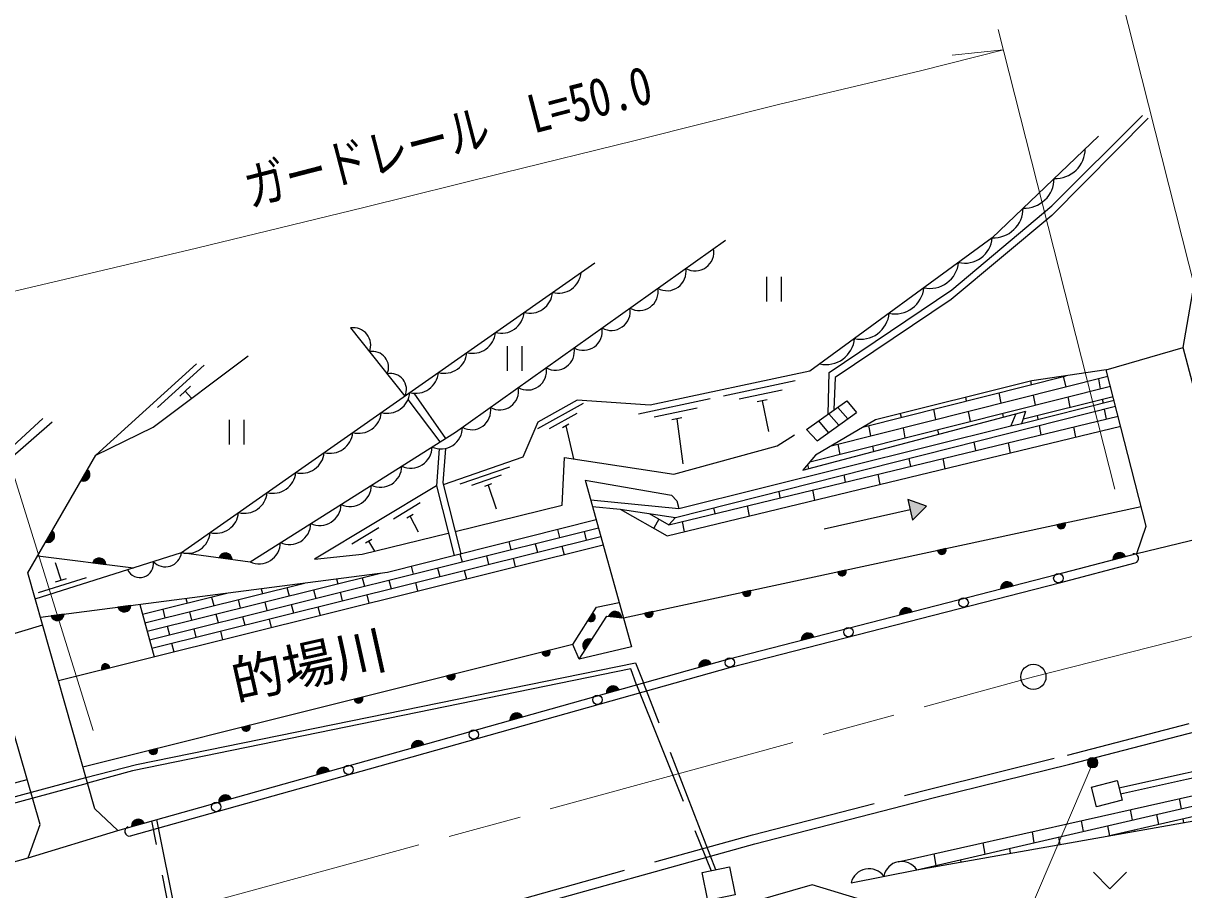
# Model space of a CAD drawing. Units: millimetres at full size, sheet at 1:1000; details may follow other scales. Extents: x 40000 to 680000, y 20000 to 380000.
# Drawn here: x 124098 to 179503, y 275943 to 317327 of the extents above; entities that cross this region are included whole.
import ezdxf
from ezdxf.enums import TextEntityAlignment as Align

# ---------------------------------------------------------------- set-up
doc = ezdxf.new("R2010")
doc.units = ezdxf.units.MM
doc.header["$LTSCALE"] = 1000
doc.linetypes.add('CHAIN', pattern=[18.5, 12, -1.5, 3.5, -1.5])
doc.linetypes.add('DASHED', pattern=[7.5, 6, -1.5])
for name, color, linetype, lineweight in [('M-BGD', 7, 'Continuous', 25), ('M-BMK', 2, 'CHAIN', 13), ('M-BMK-SRVR', 3, 'Continuous', 25), ('M-STR-HTXT', 7, 'Continuous', 13)]:
    doc.layers.add(name, color=color, linetype=linetype, lineweight=lineweight)
doc.layers.add('M-BMK-HTXT', color=7, linetype='Continuous')
doc.styles.add('ＭＳ ゴシック', font='')
doc.styles.get('ＭＳ ゴシック').set_extended_font_data('MS Gothic')

msp = doc.modelspace()

# ---------------------------------------------------------------- hatches: boundary and pattern name
at = {"layer": 'M-BGD'}
for points in [[(127174, 296014), (126861, 295472, 0.84072)], [(166546, 293600), (167216, 294264), (166326, 294575)], [(125172, 292549), (125485, 293091, -0.84072)], [(173842, 293463, -0.4608), (173695, 293191, -0.4608), (173450, 293379)], [(133449, 291808), (134069, 291725, 0.84072)], [(168145, 292238, -0.4608), (167998, 291966, -0.4608), (167752, 292154)], [(176721, 291866), (176116, 291707, -0.84072)], [(127422, 291561), (128043, 291481, 0.84072)], [(163377, 291213, -0.4608), (163230, 290942, -0.4608), (162985, 291129)], [(171363, 290465), (170757, 290309, -0.84072)], [(158826, 290235, -0.4608), (158679, 289963, -0.4608), (158433, 290151)], [(128620, 289435), (129241, 289515, -0.84072)], [(152669, 288937), (152048, 289009, -0.84072)], [(154159, 289232, -0.4608), (154012, 288960, -0.4608), (153766, 289147)], [(166540, 289225), (165933, 289069, -0.84072)], [(125426, 289020), (126046, 289100, -0.84072)], [(151284, 289147, -0.4608), (151374, 288852, -0.4608), (151067, 288809)], [(161846, 288019), (161240, 287863, -0.84072)], [(151246, 287905), (150908, 287379, -0.84072)], [(149245, 287388, -0.4608), (149107, 287111, -0.4608), (148855, 287290)], [(127844, 286449, -0.4608), (127982, 286726, -0.4608), (128234, 286546)], [(156948, 286741), (156345, 286571, -0.84072)], [(144706, 286250, -0.4608), (144568, 285974, -0.4608), (144316, 286153)], [(152540, 285501), (151938, 285332, -0.84072)], [(140295, 285145, -0.4608), (140158, 284869, -0.4608), (139906, 285048)], [(147937, 284207), (147334, 284038, -0.84072)], [(134919, 283799, -0.4608), (134782, 283522, -0.4608), (134530, 283701)], [(130494, 282690, -0.4608), (130357, 282413, -0.4608), (130105, 282593)], [(143233, 282885), (142630, 282715, -0.84072)], [(138716, 281615), (138113, 281446, -0.84072)], [(134032, 280298), (133430, 280129, -0.84072)], [(129872, 279129), (129269, 278959, -0.84072)]]:
    msp.add_hatch(color=256, dxfattribs=at).paths.add_polyline_path(points)
at = {"layer": 'M-STR-HTXT'}
msp.add_hatch(color=256, dxfattribs=at).paths.add_polyline_path([(175373, 282134, -1), (174933, 281895, -0.41421), (175033, 282234, -0.41421)])

# ---------------------------------------------------------------- linework, layer by layer
at = {"layer": 'M-BGD'}
for p, q in [((159580, 305214), (159580, 304040)), ((160280, 305214), (160280, 304040)), ((139721, 302774), (142318, 299522)), ((147199, 301899), (147199, 300725)), ((147899, 301899), (147899, 300725)), ((132736, 300990), (130517, 298971)), ((162677, 297144), (175882, 300465)), ((164221, 298056), (173885, 300495)), ((173743, 300459), (173871, 299959)), ((175426, 300350), (175517, 299869)), ((132087, 299994), (131569, 299523)), ((131828, 299759), (132139, 299416)), ((160955, 300249), (157532, 299521)), ((160333, 299810), (158279, 299373)), ((161648, 296373), (176002, 299992)), ((172189, 300241), (172221, 300075)), ((144001, 297330), (142476, 299360)), ((144270, 297499), (142755, 299657)), ((156894, 299385), (153470, 298657)), ((159608, 299349), (159129, 299247)), ((159368, 299298), (159680, 297831)), ((161495, 297917), (163410, 299291)), ((163410, 299291), (163882, 298736)), ((169080, 299463), (169112, 299290)), ((170667, 299683), (170763, 299178)), ((171779, 298211), (176173, 299322)), ((171845, 298428), (176125, 299507)), ((172317, 299569), (172409, 299086)), ((173963, 299478), (174057, 298986)), ((175610, 299377), (175657, 299192)), ((150828, 299173), (148644, 297957)), ((150523, 298694), (149212, 297964)), ((156271, 298946), (154217, 298509)), ((161994, 297376), (163882, 298736)), ((162559, 298680), (163042, 298131)), ((162980, 298982), (163462, 298433)), ((165970, 298686), (166004, 298506)), ((167558, 298898), (167654, 298396)), ((169208, 298787), (169301, 298302)), ((170855, 298694), (170888, 298518)), ((171487, 298677), (171249, 298095)), ((175703, 298895), (175793, 298423)), ((133934, 298379), (133934, 297205)), ((134634, 298379), (134634, 297205)), ((150152, 298178), (149846, 298008)), ((149999, 298093), (150374, 296525)), ((155546, 298485), (155067, 298383)), ((155307, 298434), (155581, 296292)), ((162548, 297775), (162083, 298339)), ((164450, 298114), (164545, 297614)), ((172509, 298595), (172534, 298402)), ((172595, 298110), (172679, 297670)), ((161994, 297376), (161495, 297917)), ((166100, 298005), (166192, 297519)), ((167746, 297910), (167787, 297698)), ((174236, 298047), (174329, 297555)), ((162991, 297223), (163084, 296735)), ((164638, 297127), (164686, 296877)), ((169487, 297325), (169564, 296917)), ((171121, 297294), (171215, 296802)), ((166379, 296540), (166450, 296165)), ((168007, 296541), (168101, 296049)), ((127174, 296014), (126861, 295472)), ((147307, 296133), (144948, 295306)), ((161547, 296254), (161585, 296056)), ((146915, 295741), (145499, 295245)), ((146452, 295324), (146121, 295208)), ((163271, 295755), (163336, 295412)), ((164893, 295788), (164987, 295297)), ((146287, 295266), (146683, 294134)), ((160163, 294970), (160222, 294659)), ((161779, 295036), (161873, 294544)), ((143054, 294418), (141768, 293645)), ((151194, 294562), (155391, 294146)), ((151281, 294247), (152592, 294112)), ((152757, 288930), (177470, 294243)), ((158665, 294283), (158758, 293791)), ((166326, 294575), (166546, 293600)), ((167216, 294264), (166326, 294575)), ((167216, 294264), (166546, 293600)), ((142715, 293865), (142415, 293684)), ((142565, 293775), (142959, 293034)), ((154447, 293644), (154202, 293208)), ((155234, 293725), (154921, 293378)), ((157055, 294185), (157108, 293906)), ((166436, 294088), (162340, 293161)), ((125485, 293091), (125172, 292549)), ((130130, 287884), (151566, 293223)), ((141074, 293229), (139789, 292456)), ((149604, 293156), (149706, 292760)), ((155551, 293530), (155644, 293038)), ((173842, 293463), (173450, 293379)), ((130241, 287479), (151678, 292818)), ((140736, 292675), (140436, 292495)), ((140586, 292585), (140867, 292118)), ((147277, 292568), (147377, 292180)), ((150871, 293050), (150976, 292643)), ((125781, 285935), (151790, 292414)), ((148542, 292470), (148647, 292063)), ((149811, 292353), (149916, 291947)), ((168145, 292238), (167752, 292154)), ((124795, 291897), (129369, 291312)), ((125903, 290731), (125644, 291551)), ((127422, 291561), (128043, 291481)), ((133449, 291808), (134069, 291725)), ((144950, 291980), (145048, 291600)), ((146213, 291890), (146318, 291483)), ((147482, 291773), (147587, 291367)), ((176116, 291707), (176721, 291866)), ((130020, 288290), (141150, 291062)), ((142623, 291392), (142719, 291020)), ((143884, 291310), (143989, 290903)), ((145153, 291193), (145258, 290787)), ((163377, 291213), (162985, 291129)), ((124832, 290140), (127120, 290864)), ((125636, 290646), (126170, 290815)), ((129909, 288695), (137519, 290590)), ((135463, 290323), (135523, 290093)), ((136687, 290383), (136792, 289976)), ((139061, 290791), (139121, 290557)), ((140285, 290847), (140390, 290440)), ((141555, 290730), (141660, 290323)), ((142824, 290613), (142929, 290207)), ((170757, 290309), (171363, 290465)), ((129798, 289100), (133888, 290119)), ((131866, 289856), (131924, 289630)), ((133089, 289920), (133194, 289513)), ((134358, 289803), (134463, 289396)), ((137957, 290266), (138061, 289860)), ((139226, 290150), (139331, 289743)), ((140495, 290033), (140600, 289626)), ((158826, 290235), (158433, 290151)), ((129241, 289515), (128620, 289435)), ((129669, 289571), (130352, 287074)), ((130760, 289340), (130865, 288933)), ((132029, 289223), (132134, 288816)), ((135628, 289686), (135733, 289280)), ((136897, 289570), (137002, 289163)), ((138166, 289453), (138271, 289046)), ((154159, 289232), (153766, 289147)), ((165933, 289069), (166540, 289225)), ((126046, 289100), (125426, 289020)), ((133299, 289106), (133404, 288700)), ((134568, 288990), (134673, 288583)), ((135837, 288873), (135942, 288466)), ((151284, 289147), (151067, 288809)), ((152048, 289009), (152669, 288937)), ((130970, 288526), (131075, 288120)), ((132239, 288410), (132344, 288003)), ((133509, 288293), (133613, 287886)), ((131180, 287713), (131285, 287306)), ((150908, 287379), (151246, 287905)), ((161240, 287863), (161846, 288019)), ((149245, 287388), (148855, 287290)), ((127844, 286449), (128234, 286546)), ((156345, 286571), (156948, 286741)), ((144706, 286250), (144316, 286153)), ((151938, 285332), (152540, 285501)), ((140295, 285145), (139906, 285048)), ((134919, 283799), (134530, 283701)), ((147334, 284038), (147937, 284207)), ((130494, 282690), (130105, 282593)), ((142630, 282715), (143233, 282885)), ((138113, 281446), (138716, 281615)), ((108867, 277024), (124286, 281213)), ((165863, 277279), (184051, 281367)), ((166751, 276896), (184163, 280916)), ((184283, 280430), (175899, 278511)), ((133430, 280129), (134032, 280298)), ((179290, 280297), (179376, 279811)), ((174602, 279243), (174693, 278730)), ((176946, 279770), (177035, 279271)), ((178205, 279541), (178291, 279058)), ((179462, 279327), (179494, 279145)), ((129269, 278959), (129872, 279129)), ((172258, 278716), (172351, 278189)), ((175864, 279000), (175949, 278520)), ((177120, 278790), (177131, 278728)), ((169914, 278189), (170010, 277649)), ((173522, 278460), (173585, 278103)), ((167570, 277662), (167668, 277108)), ((171181, 277919), (171222, 277685)), ((168839, 277379), (168858, 277268))]:
    msp.add_line(p, q, dxfattribs=at)
at = {"layer": 'M-BGD', "linetype": 'DASHED'}
for p, q in [((175802, 300775), (179468, 301847)), ((177265, 292010), (182885, 293353)), ((122376, 287794), (125028, 288599)), ((153380, 285738), (156936, 276856)), ((157164, 276903), (153715, 285832)), ((122882, 280175), (127088, 281311)), ((122990, 279901), (127165, 281041)), ((130469, 279297), (132155, 270818)), ((124334, 277468), (128617, 278776)), ((131928, 270757), (130231, 279230))]:
    msp.add_line(p, q, dxfattribs=at)
at = {"layer": 'M-BGD'}
for points in [[(162522, 298654), (162568, 300643), (168430, 304587), (173206, 308603), (177527, 312922)], [(177809, 312796), (173206, 308139), (168392, 304129), (162854, 300408), (162804, 298856)], [(182885, 293353), (181546, 294002), (179468, 301847), (180041, 305140), (180313, 305331), (181878, 305631), (184919, 306184), (192928, 307226), (197433, 307965), (202633, 309063), (208124, 310384), (210655, 311383), (213351, 312714)], [(175428, 311934), (170350, 307075), (161652, 300704), (154035, 299084), (150550, 299327), (148659, 298274), (147945, 296611), (144151, 295281)], [(131657, 292047), (134927, 291611), (144734, 297792), (157620, 306967)], [(79069, 253117), (88139, 256741), (94526, 259112), (101570, 261688), (108977, 264156), (116855, 266551), (125242, 268946), (138794, 272616), (147144, 274829), (159025, 278137), (167599, 280345), (174055, 281942), (181000, 283735), (191187, 286385), (199209, 288470), (205404, 290035), (211502, 291599), (229621, 296236), (243414, 299756), (262475, 304523), (270823, 305012), (290041, 306023), (299428, 306488)], [(124677, 289839), (131657, 292047), (151381, 305878)], [(127567, 296693), (130295, 298037), (134845, 301440)], [(128617, 278776), (127512, 279812), (124325, 291084), (127567, 296693), (132366, 301059)], [(177265, 292010), (177707, 293314), (175802, 300775), (172249, 300256), (164787, 298390), (161927, 296701), (161320, 295986), (171958, 298801)], [(152592, 294112), (155234, 293725), (176247, 299032)], [(155391, 294146), (171249, 298095), (171779, 298211), (171958, 298801)], [(72108, 267993), (92631, 276786), (92898, 276075), (107362, 282401), (107125, 283474), (107125, 284170), (110384, 283518), (112620, 284036), (113391, 285576), (115840, 288125), (117888, 290888), (119799, 293242), (122154, 295803), (125042, 298453)], [(152592, 294112), (154847, 292846), (176491, 298077)], [(153973, 293910), (154921, 293378), (176367, 298562)], [(144714, 293057), (149823, 294304), (149934, 296593), (155166, 295788), (160089, 297150), (160921, 297677)], [(143963, 296999), (143824, 295231), (144664, 291908)], [(144256, 297019), (144127, 295378), (144983, 291989)], [(176410, 280817), (179563, 281517), (189451, 283709), (205839, 287288), (211121, 288445), (223897, 291205), (242818, 295304), (254624, 296257)], [(176483, 280528), (179628, 281224), (189538, 283375), (205927, 286940), (211204, 288049), (224002, 290901), (242902, 294957), (254670, 295937)], [(150933, 295502), (153140, 287551), (150633, 286952), (150334, 287660), (126950, 281802)], [(150933, 295502), (155041, 294781), (155305, 294517), (155391, 294146)], [(143824, 295231), (138011, 291737), (140274, 291973), (144393, 292979)], [(124927, 288955), (141491, 291106), (151454, 293624)], [(128617, 278776), (140470, 282108), (157730, 286961), (173420, 290994), (177265, 292010)], [(129228, 278517), (140629, 281722), (157886, 286574), (173574, 290606), (177177, 291553)], [(150334, 287660), (151470, 289439), (152553, 289665)], [(150633, 286952), (151960, 289015), (152757, 288930)], [(124331, 277467), (124911, 279061), (122342, 287913)], [(127088, 281311), (129507, 281929), (153335, 286780), (153715, 285832)], [(153380, 285738), (153099, 286489), (129322, 281625), (127165, 281041)], [(184051, 281367), (184371, 281459), (185672, 281413), (187178, 281185), (188183, 280797), (188936, 280227), (185330, 277855), (184942, 277763), (181883, 276531), (180149, 275094), (172890, 273520), (166054, 274876), (161756, 276185), (154364, 274041)], [(163624, 276281), (166751, 276896), (184387, 280009)], [(75029, 261397), (83247, 264778), (90091, 267424), (92533, 268297), (98344, 270136), (105867, 272330), (113841, 274524), (124331, 277467)], [(175185, 276780), (175980, 275985), (176776, 276780)]]:
    msp.add_lwpolyline(points, dxfattribs=at)
at = {"layer": 'M-BGD', "linetype": 'DASHED'}
for points in [[(78878, 253525), (88195, 257243), (94366, 259532), (101422, 262113), (108840, 264585), (116728, 266982), (126880, 269843), (138577, 272928), (147026, 275264), (158908, 278572), (167488, 280782), (173945, 282379), (180888, 284170), (191038, 286726), (199091, 288777), (205152, 290331), (211376, 291918), (229535, 296525), (243358, 300054), (261963, 304859), (270784, 305311), (289973, 306255), (299428, 306740)], [(115867, 287603), (118538, 291121), (119960, 292883), (121722, 294777), (123355, 296426), (125488, 298291)]]:
    msp.add_lwpolyline(points, dxfattribs=at)
at = {"layer": 'M-BGD'}
for points in [[(175104, 280852), (176324, 281159), (176561, 280219), (175341, 279912)], [(156513, 276769), (157815, 277037), (158091, 275701), (156789, 275432)]]:
    msp.add_lwpolyline(points, close=True, dxfattribs=at)
for centre in [(173516, 290824), (168994, 289661), (163495, 288248), (157830, 286792), (151511, 285015), (145605, 283355), (139629, 281675), (133310, 279898)]:
    msp.add_circle(centre, 225, dxfattribs=at)
for centre, radius, start, end in [((173374, 311333), 1423, 267.6101, 359.8672), ((171891, 309915), 1423, 267.6101, 359.8672), ((170409, 308497), 1423, 267.6101, 359.8672), ((169058, 307162), 1295, 256.2939, 356.1524), ((156170, 306404), 903, 240.5066, 10.4008), ((167385, 306034), 1373, 257.8561, 354.5902), ((149651, 305518), 1086, 255.0439, 355.0374), ((154838, 305456), 903, 240.5066, 10.4008), ((148289, 304562), 1086, 255.0439, 355.0374), ((153506, 304507), 903, 240.5066, 10.4008), ((165729, 304821), 1373, 257.8561, 354.5902), ((152174, 303559), 903, 240.5066, 10.4008), ((146926, 303607), 1086, 255.0439, 355.0374), ((164074, 303608), 1373, 257.8561, 354.5902), ((139861, 301959), 827, 337.501, 99.7074), ((145563, 302651), 1086, 255.0439, 355.0374), ((150842, 302610), 903, 240.5066, 10.4008), ((162419, 302396), 1373, 257.8561, 354.5902), ((140767, 300881), 774, 336.6827, 100.5257), ((144201, 301696), 1086, 255.0439, 355.0374), ((149510, 301661), 903, 240.5066, 10.4008), ((148177, 300713), 903, 240.5066, 10.4008), ((141649, 299850), 745, 333.8874, 103.321), ((142838, 300740), 1086, 255.0439, 355.0374), ((146845, 299764), 903, 240.5066, 10.4008), ((141476, 299785), 1086, 255.0439, 355.0374), ((140113, 298829), 1086, 255.0439, 355.0374), ((145513, 298816), 903, 240.5066, 10.4008), ((138751, 297874), 1086, 255.0439, 355.0374), ((144041, 298024), 1028, 245.6175, 0.3554), ((142602, 297093), 1015, 244.7253, 359.7132), ((137388, 296918), 1086, 255.0439, 355.0374), ((126971, 295770), 318, 249.8635, 50.0812), ((136026, 295963), 1086, 255.0439, 355.0374), ((141153, 296180), 1015, 244.7253, 359.7132), ((134663, 295007), 1086, 255.0439, 355.0374), ((139705, 295267), 1015, 244.7253, 359.7132), ((138257, 294354), 1015, 244.7253, 359.7132), ((133300, 294052), 1086, 255.0439, 355.0374), ((125281, 292847), 318, 249.8635, 50.0812), ((136808, 293442), 1015, 244.7253, 359.7132), ((173653, 293390), 203, 183.171, 21.0943), ((131938, 293096), 1086, 255.0439, 355.0374), ((130885, 292148), 780, 222.5382, 352.5556), ((133752, 291713), 318, 2.3007, 162.5184), ((135360, 292529), 1015, 244.7253, 359.7132), ((167955, 292165), 203, 183.171, 21.0943), ((176433, 291734), 318, 24.6989, 184.9167), ((177120, 291771), 225, 284.719, 104.719), ((127726, 291467), 318, 2.5922, 162.8099), ((129669, 291504), 652, 204.7738, 10.3201), ((163188, 291140), 203, 183.171, 21.0943), ((171074, 290334), 318, 24.3073, 184.5251), ((158636, 290162), 203, 183.171, 21.0943), ((128924, 289529), 318, 197.2903, 357.5081), ((152352, 288919), 318, 3.2541, 163.4718), ((153969, 289158), 203, 183.171, 21.0943), ((166250, 289094), 318, 24.3073, 184.5251), ((125729, 289114), 318, 197.2903, 357.5081), ((151202, 288961), 203, 228.4714, 66.3948), ((161557, 287888), 318, 24.3073, 184.5251), ((151123, 287613), 318, 67.1506, 227.3683), ((149058, 287308), 203, 185.1023, 23.0257), ((128031, 286529), 203, 5.0241, 202.9475), ((156661, 286603), 318, 25.5938, 185.8116), ((144518, 286171), 203, 185.1023, 23.0257), ((152254, 285364), 318, 25.5938, 185.8116), ((140108, 285066), 203, 185.1023, 23.0257), ((147650, 284070), 318, 25.5938, 185.8116), ((134732, 283719), 203, 185.1023, 23.0257), ((130307, 282611), 203, 185.1023, 23.0257), ((142946, 282748), 318, 25.5938, 185.8116), ((138429, 281478), 318, 25.5923, 185.81), ((133746, 280161), 318, 25.5923, 185.81), ((129585, 278992), 318, 25.5923, 185.81), ((129168, 278734), 225, 105.7011, 285.7011), ((166029, 276441), 854, 32.2483, 170.0374), ((164478, 276068), 880, 36.2748, 166.011)]:
    msp.add_arc(centre, radius, start, end, dxfattribs=at)
at = {"layer": 'M-BMK'}
msp.add_lwpolyline([(98668, 265018), (113573, 270045), (172322, 286112), (269026, 310641), (282043, 313111)], dxfattribs=at)
at = {"layer": 'M-BMK-SRVR'}
msp.add_circle((172322, 286112), 600, dxfattribs=at)
at = {"layer": 'M-STR-HTXT'}
for p, q in [((181964, 297010), (176383, 319096)), ((176219, 295082), (170644, 317027)), ((170889, 316063), (168449, 315795)), ((127437, 283556), (120637, 305399)), ((175153, 282014), (170783, 271728))]:
    msp.add_line(p, q, dxfattribs=at)
msp.add_lwpolyline([(121097, 303920), (126386, 305171), (132377, 306586), (140364, 308527), (147020, 310182), (153245, 311702), (160153, 313442), (166933, 315058), (170889, 316063)], dxfattribs=at)
msp.add_circle((175153, 282014), 250, dxfattribs=at)

# ---------------------------------------------------------------- texts
at = {"layer": 'M-BMK-HTXT', "style": 'ＭＳ ゴシック'}
msp.add_text('的場川', height=1833, rotation=12.522, dxfattribs=at).set_placement((134376, 284429), align=Align.BOTTOM_LEFT)
at = {"layer": 'M-STR-HTXT', "style": 'ＭＳ ゴシック', "width": 0.8}
msp.add_text('ガードレール\u3000L=50.0', height=1833, rotation=14.526, dxfattribs=at).set_placement((144727, 310516), align=Align.BOTTOM_CENTER)

doc.saveas('drawing.dxf')
